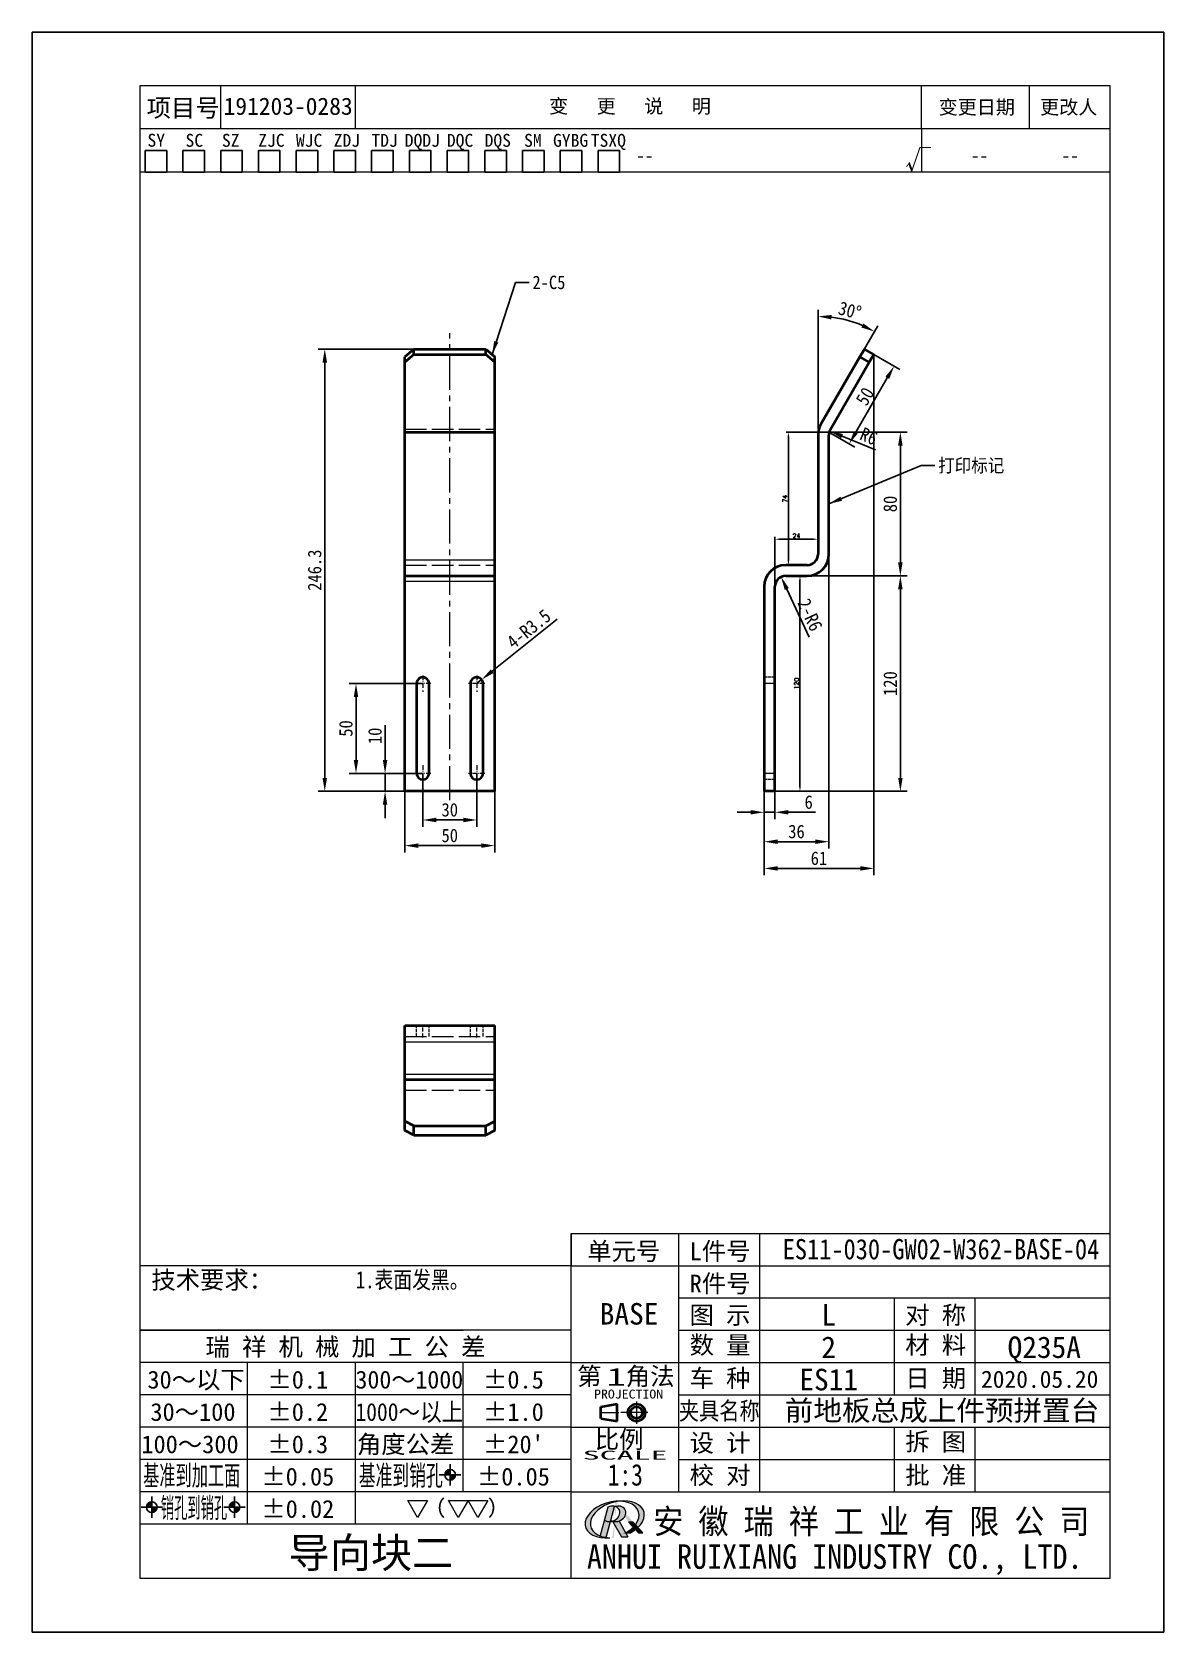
# Model space of a CAD drawing. Header units: millimetres. Extents: x -13336 to 61423, y -27528 to -3175.
# Drawn here: x -11744 to -11114, y -4820 to -3929 of the extents above; entities that cross this region are included whole.
import ezdxf
from ezdxf.enums import TextEntityAlignment as Align

# ---------------------------------------------------------------- set-up
doc = ezdxf.new("R2010")
doc.units = ezdxf.units.MM
for name, pattern in [('AM_ISO08W050x2', [9, 6, -0.75, 1.5, -0.75]), ('CENTER2', [28.575, 19.05, -3.175, 3.175, -3.175]), ('DASHDOT', [18.5, 12, -3, 0.5, -3]), ('DASHED', [15, 12, -3]), ('SLD-实线', [0])]:
    doc.linetypes.add(name, pattern=pattern)
doc.layers.add('DIM', color=2, linetype='Continuous')
doc.layers.add('剖面线层', color=5, linetype='SLD-实线')
for name, color, linetype, lineweight in [('UCS', 4, 'Continuous', 13), ('中心线', 1, 'CENTER2', 15), ('图框', 4, 'Continuous', 15), ('文字', 3, 'Continuous', 15), ('零件图A4打印', 252, 'Continuous', 15)]:
    doc.layers.add(name, color=color, linetype=linetype, lineweight=lineweight)
doc.styles.add('CHINA', font='', dxfattribs={"width": 0.9})
doc.styles.get("Standard").update_dxf_attribs({"font": 'txt', "bigfont": 'gbcbig.shx'})
doc.styles.get('CHINA').set_extended_font_data('SimSun')
doc.dimstyles.new('ISO-25', dxfattribs={"dimtxt": 2.5, "dimasz": 2.5, "dimexe": 1.25, "dimexo": 0.625, "dimtad": 1, "dimtxsty": 'Standard', "dimcen": 2.5, "dimadec": 0, "dimazin": 0, "dimtfac": 1, "dimtmove": 0, "dimatfit": 3, "dimfxl": 0, "dimarcsym": 0})
doc.dimstyles.new('ISO-25-3', dxfattribs={"dimscale": 3, "dimtxt": 2.5, "dimasz": 2.5, "dimexe": 1.25, "dimexo": 0, "dimtad": 1, "dimdsep": 46, "dimtxsty": 'CHINA', "dimcen": 2.5, "dimadec": 0, "dimazin": 0, "dimtfac": 1, "dimtmove": 0, "dimatfit": 3, "dimfxl": 0, "dimarcsym": 0})

# ---------------------------------------------------------------- blocks, each defined once
blk = doc.blocks.new('PIN_1')
h = blk.add_hatch(color=256)
h.paths.add_polyline_path([(0, 0.5, 0.414214), (-0.5, 0), (0, 0)])
h.paths.add_polyline_path([(0.5, 0), (0, 0), (0, -0.5, 0.414214)])
at = {"color": 1, "linetype": 'AM_ISO08W050x2'}
for p, q in [((0, 1), (0, -1)), ((-1, 0), (1, 0))]:
    blk.add_line(p, q, dxfattribs=at)
blk.add_circle((0, 0), 0.5)
blk = doc.blocks.new('Z$W@#30942B8A')
at = {"layer": '图框', "color": 4, "linetype": 'Continuous'}
for p, q in [((4.55, 0.11), (0, 7.99)), ((0, 7.99), (9.09, 7.99)), ((9.09, 7.99), (4.55, 0.11)), ((23.41, 0.11), (18.87, 7.99)), ((18.87, 7.99), (27.96, 7.99)), ((27.96, 7.99), (23.41, 0.11)), ((27.96, 7.99), (37.05, 7.99)), ((32.51, 0.11), (27.96, 7.99)), ((37.05, 7.99), (32.51, 0.11))]:
    blk.add_line(p, q, dxfattribs=at)
at = {"layer": '图框', "style": 'CHINA'}
blk.add_text('(    )', height=6.961, dxfattribs=at).set_placement((13.02, 1.68))
blk = doc.blocks.new('YU')
at = {"color": 2, "lineweight": 35, "ltscale": 0.304827}
for p, q in [((-6.6, 1.09), (-3.6, 1.6)), ((-6.6, -1.09), (-3.6, -1.6))]:
    blk.add_line(p, q, dxfattribs=at)
at = {"color": 7, "lineweight": 35, "ltscale": 0.013361}
blk.add_line((-6.6, 0.96), (-6.6, 1.09), dxfattribs=at)
at = {"color": 2, "lineweight": 35, "ltscale": 0.204928}
blk.add_line((-6.6, -1.09), (-6.6, 0.96), dxfattribs=at)
at = {"color": 7, "lineweight": 35, "ltscale": 0.019608}
blk.add_line((-3.6, 1.41), (-3.6, 1.6), dxfattribs=at)
at = {"color": 2, "lineweight": 35, "ltscale": 0.300725}
blk.add_line((-3.6, -1.6), (-3.6, 1.41), dxfattribs=at)
at = {"color": 1, "linetype": 'DASHDOT', "lineweight": 13, "ltscale": 0.416431}
blk.add_line((2.08, 0), (-3.4, 0), dxfattribs=at)
at = {"color": 1, "linetype": 'DASHDOT', "lineweight": 13, "ltscale": 0.416432}
blk.add_line((0, 2.08), (0, -2.08), dxfattribs=at)
at = {"color": 1, "linetype": 'DASHDOT', "lineweight": 13, "ltscale": 0.360631}
blk.add_line((-6.9, 0), (-3.3, 0), dxfattribs=at)
at = {"color": 2, "lineweight": 35}
for radius in [1.6, 1.09]:
    blk.add_circle((0, 0), radius, dxfattribs=at)
blk = doc.blocks.new('A4tukz')
at = {"layer": 'DIM', "color": 0}
blk.add_line((-100, 64), (-100, 58), dxfattribs=at)
at = {"layer": '图框', "color": 4}
for p, q in [((-165, 269), (-165, 277)), ((-140, 269), (-140, 277)), ((-140, 273), (-140, 277)), ((-35, 269), (-35, 277)), ((-15, 277), (-15, 269)), ((-135, 269), (-180, 269)), ((0, 269), (-135, 269)), ((-35, 269), (-35, 261)), ((0, 261), (-180, 261)), ((-80, 16), (-80, 64)), ((-65, 30), (-65, 64)), ((-180, 58), (-180, 0)), ((-100, 40), (-100, 58)), ((-100, 58), (-80, 58)), ((-80, 58), (0, 58)), ((-80, 52), (0, 52)), ((-25, 46), (-25, 52)), ((-100, 46), (-180, 46)), ((-180, 46), (-120, 46)), ((-80, 46), (0, 46)), ((-40, 38), (-40, 46)), ((-25, 38), (-25, 46)), ((-120, 40), (-180, 40)), ((-160, 10), (-160, 40)), ((-140, 10), (-140, 40)), ((-100, 40), (-120, 40)), ((-120, 16), (-120, 40)), ((-100, 34), (-100, 40)), ((-100, 40), (-80, 40)), ((-80, 40), (0, 40)), ((-40, 34), (-40, 38)), ((-25, 34), (-25, 38)), ((-120, 34), (-180, 34)), ((-100, 34), (-120, 34)), ((-100, 0), (-100, 34)), ((-80, 34), (0, 34)), ((-65, 16), (-65, 30)), ((-120, 28), (-180, 28)), ((-100, 28), (-80, 28)), ((-80, 28), (0, 28)), ((-40, 22), (-40, 28)), ((-25, 22), (-25, 28)), ((-120, 22), (-180, 22)), ((-100, 22), (-120, 22)), ((-80, 22), (0, 22)), ((-40, 16), (-40, 22)), ((-25, 16), (-25, 22)), ((-120, 16), (-180, 16)), ((-100, 16), (-120, 16)), ((-100, 16), (0, 16)), ((-120, 10), (-180, 10)), ((-100, 10), (-120, 10))]:
    blk.add_line(p, q, dxfattribs=at)
at = {"layer": '图框', "color": 0}
for p, q in [((-100, 64), (-80, 64)), ((-80, 64), (0, 64)), ((-100, 58), (-180, 58))]:
    blk.add_line(p, q, dxfattribs=at)
at = {"layer": '图框', "color": 4}
blk.add_lwpolyline([(0, 277), (-180, 277), (-180, 0), (0, 0)], close=True, dxfattribs=at)
at = {"layer": '文字', "color": 4}
blk.add_line((-40, 46), (-40, 52), dxfattribs=at)
at = {"layer": 'DIM', "color": 0}
blk.add_blockref('YU', (-87.85, 30.73), dxfattribs=at)
at = {"layer": 'DIM', "xscale": 2, "yscale": 2, "zscale": 2}
for p in [(-122.44, 19.17), (-177.78, 13.17), (-162.44, 13.17)]:
    blk.add_blockref('PIN_1', p, dxfattribs=at)
at = {"layer": '图框', "xscale": 0.4, "yscale": 0.4, "zscale": 0.4}
blk.add_blockref('Z$W@#30942B8A', (-130.28, 11.23), dxfattribs=at)
at = {"color": 4, "linetype": 'Continuous', "style": 'CHINA'}
for s, width, p, p2 in [('基准到加工面', 0.562035, (-179.38, 17.18), (-161.35, 17.18)), ('基准到销孔', 0.583055, (-139.38, 17.18), (-123.8, 17.18)), ('销孔到销孔', 0.460114, (-176.1, 11.18), (-163.8, 11.18))]:
    blk.add_text(s, height=3.759, dxfattribs=dict(at, width=width)).set_placement(p, p2, align=Align.FIT)
at = {"layer": 'UCS', "color": 4, "linetype": 'Continuous', "style": 'CHINA'}
for s, height, p in [('变   更   说   明', 2.5919, (-89.06, 271.93)), ('变更日期', 2.592, (-24.73, 271.75)), ('更改人', 2.592, (-7.67, 271.75))]:
    blk.add_text(s, height=height, dxfattribs=at).set_placement(p, align=Align.CENTER)
at = {"layer": '图框', "color": 4, "style": 'CHINA'}
for s, height, p in [('项目号', 3.314, (-171.96, 271.25)), ('单元号', 3.314, (-90.22, 59.02)), ('L件号', 3.314, (-72.35, 59.02)), ('技术要求：', 3.314, (-166.56, 53.71)), ('R件号', 3.314, (-72.35, 53.02)), ('图 示', 3.314, (-72.35, 47.18)), ('  瑞 祥 机 械 加 工 公 差', 3.3144, (-144.11, 41.28)), ('数 量', 3.314, (-72.35, 41.62)), (' 30～以下', 3.314, (-170.69, 35.19)), ('%%P0.1', 3.314, (-150.69, 35.19)), ('%%P0.5', 3.314, (-110.69, 35.19)), ('车 种', 3.314, (-72.35, 35.45)), ('%%P0.2', 3.314, (-150.69, 29.19)), ('%%P1.0', 3.314, (-110.69, 29.19)), (' 30～100', 3.314, (-171.27, 29.19)), ('%%P0.3', 3.314, (-150.69, 23.19)), ('角度公差', 3.314, (-130.69, 23.19)), ("%%P20'", 3.314, (-110.69, 23.19)), ('拆 图', 3.314, (-32.35, 23.68)), ('100～300', 3.314, (-170.69, 23.19)), ('%%P0.05', 3.314, (-150.69, 17.19)), ('%%P0.05', 3.314, (-110.69, 17.19)), ('批 准', 3.314, (-32.35, 17.45)), ('%%P0.02', 3.314, (-150.69, 11.19))]:
    blk.add_text(s, height=height, dxfattribs=at).set_placement(p, align=Align.CENTER)
for s, p in [('第  角法', (-98.87, 35.83)), ('比例', (-95.59, 24.09))]:
    blk.add_text(s, height=3.314, dxfattribs=at).set_placement(p)
at = {"layer": '图框', "color": 2, "style": 'CHINA', "width": 1.50449}
blk.add_text('1', height=3.31, dxfattribs=at).set_placement((-93.4, 35.71), (-89.86, 35.71), align=Align.FIT)
at = {"layer": '图框', "color": 4, "style": 'CHINA'}
for s, height, width, p, p2 in [('300～1000', 3.314, 0.942845, (-140, 35.19), (-120, 35.19)), ('1000～以上', 3.314, 0.84856, (-140, 29.19), (-120, 29.19)), ('PROJECTION', 1.657, 1.087064, (-95.73, 33.34), (-82.92, 33.34)), ('SCALE', 1.657, 2.678056, (-97.86, 22), (-82.08, 22))]:
    blk.add_text(s, height=height, dxfattribs=dict(at, width=width)).set_placement(p, p2, align=Align.FIT)
at = {"layer": '图框', "color": 1, "style": 'CHINA', "width": 0.9}
blk.add_text('安 徽 瑞 祥 工 业 有 限 公 司', height=4.5502, dxfattribs=at).set_placement((-84.75, 8.27))
at = {"layer": '图框', "color": 3, "style": 'CHINA', "width": 0.9}
blk.add_text('ANHUI RUIXIANG INDUSTRY CO., LTD.', height=4.5502, dxfattribs=at).set_placement((-97.05, 1.73))
blk = doc.blocks.new('徽标')
at = {"layer": '图框'}
h = blk.add_hatch(color=1, dxfattribs=at)
edge = h.paths.add_edge_path()
edge.add_ellipse((1.2, 9.46), major_axis=(11.5, 3.22), ratio=0.632757, start_angle=75.02328, end_angle=243.80597, ccw=False)
edge.add_ellipse((-1.05, 9.37), major_axis=(11.5, 3.22), ratio=0.632757, start_angle=63.80597, end_angle=246.05896)
edge.add_line((-3.85, 1.41), (-3.83, 1.41))
edge.add_ellipse((-1.05, 9.37), major_axis=(11.5, 3.22), ratio=0.632757, start_angle=246.12301, end_angle=255.02328)
edge = h.paths.add_edge_path()
edge.add_ellipse((1.2, 9.46), major_axis=(11.5, 3.22), ratio=0.632757, start_angle=-50.27955, end_angle=64.13426)
edge.add_line((4.38, 17.41), (3.6, 17.41))
edge.add_ellipse((1.2, 9.46), major_axis=(11.5, 3.22), ratio=0.632757, start_angle=68.04771, end_angle=75.02328)
edge.add_ellipse((-1.05, 9.37), major_axis=(11.5, 3.22), ratio=0.632757, start_angle=-40.39597, end_angle=63.80597, ccw=False)
edge.add_line((9.03, 7.11), (10.11, 5.93))
h = blk.add_hatch(color=1, dxfattribs=at)
edge = h.paths.add_edge_path()
edge.add_ellipse((1.06, 11.83), major_axis=(3.6, 1.69), ratio=0.808996, start_angle=440.15363, end_angle=446.82189, ccw=False)
edge.add_ellipse((-1.56, 11.83), major_axis=(3.6, 1.69), ratio=0.808996, start_angle=399.75547, end_angle=450)
edge.add_line((-2.92, 14.75), (-6.25, 2.29))
edge.add_ellipse((1.2, 9.46), major_axis=(11.5, 3.22), ratio=0.632757, start_angle=220.3275, end_angle=235.24457)
edge.add_line((-3.68, 1.64), (-0.1, 14.84))
edge = h.paths.add_edge_path()
edge.add_ellipse((1.06, 11.83), major_axis=(3.6, 1.69), ratio=0.808996, start_angle=219.82174, end_angle=262.64955, ccw=False)
edge.add_line((-0.83, 8.67), (2.97, 1.85))
edge.add_line((2.97, 1.85), (5.79, 1.85))
edge.add_line((5.79, 1.85), (1.96, 8.73))
edge = h.paths.add_edge_path()
edge.add_ellipse((1.06, 11.83), major_axis=(3.6, 1.69), ratio=0.808996, start_angle=262.64955, end_angle=440.15363)
edge.add_ellipse((-1.56, 11.83), major_axis=(3.6, 1.69), ratio=0.808996, start_angle=260.19411, end_angle=399.75547, ccw=False)
edge.add_line((-0.83, 8.68), (-0.83, 8.67))
edge.add_ellipse((1.06, 11.83), major_axis=(3.6, 1.69), ratio=0.808996, start_angle=219.82174, end_angle=262.64955)
h = blk.add_hatch(color=1, dxfattribs=at)
edge = h.paths.add_edge_path()
edge.add_ellipse((-1.56, 11.83), major_axis=(3.6, 1.69), ratio=0.808996, start_angle=245.34359, end_angle=260.15363)
edge.add_ellipse((1.06, 11.83), major_axis=(3.6, 1.69), ratio=0.808996, start_angle=204.31881, end_angle=219.75547, ccw=False)
edge.add_line((-1.66, 9.1), (-1.82, 8.48))
h = blk.add_hatch(color=1, dxfattribs=at)
edge = h.paths.add_edge_path()
edge.add_line((7.91, 8.34), (6.1, 8.34))
edge.add_line((6.1, 8.34), (8.14, 6.1))
edge.add_ellipse((-1.05, 9.37), major_axis=(11.5, 3.22), ratio=0.632757, start_angle=-48.16456, end_angle=-40.39597)
edge.add_line((9.03, 7.11), (7.91, 8.34))
edge = h.paths.add_edge_path()
edge.add_ellipse((1.2, 9.46), major_axis=(11.5, 3.22), ratio=0.632757, start_angle=-57.50566, end_angle=-50.27955)
edge.add_line((10.11, 5.93), (9.03, 7.11))
edge.add_ellipse((-1.05, 9.37), major_axis=(11.5, 3.22), ratio=0.632757, start_angle=-48.16456, end_angle=-40.39597, ccw=False)
edge.add_line((8.14, 6.1), (9.09, 5.06))
edge = h.paths.add_edge_path()
edge.add_ellipse((1.2, 9.46), major_axis=(11.5, 3.22), ratio=0.632757, start_angle=-57.50566, end_angle=-50.27955, ccw=False)
edge.add_line((9.09, 5.06), (10.36, 3.67))
edge.add_line((10.36, 3.67), (12.17, 3.67))
edge.add_line((12.17, 3.67), (10.11, 5.93))
edge = h.paths.add_edge_path()
edge.add_ellipse((-1.05, 9.37), major_axis=(11.5, 3.22), ratio=0.632757, start_angle=-69.65146, end_angle=-48.16456, ccw=False)
edge.add_line((4.86, 3.67), (6.94, 3.67))
edge.add_ellipse((1.2, 9.46), major_axis=(11.5, 3.22), ratio=0.632757, start_angle=-70.58976, end_angle=-57.50566)
edge.add_line((9.09, 5.06), (8.14, 6.1))
at = {"layer": '图框', "color": 1}
for p, q in [((-2.92, 14.75), (-6.36, 1.85)), ((-0.1, 14.84), (-3.74, 1.41)), ((-0.83, 8.68), (2.97, 1.85)), ((1.96, 8.73), (5.79, 1.85)), ((6.1, 8.34), (10.36, 3.67)), ((6.1, 8.34), (7.91, 8.34)), ((7.91, 8.34), (12.17, 3.67)), ((2.97, 1.85), (5.79, 1.85)), ((4.86, 3.67), (6.94, 3.67)), ((10.36, 3.67), (12.17, 3.67))]:
    blk.add_line(p, q, dxfattribs=at)
for centre, major_axis, ratio, start_param, end_param in [((-1.05, 9.37), (11.5, 3.22), 0.632757, -1.215647, 4.450996), ((1.2, 9.46), (11.5, 3.22), 0.632757, -1.232024, 4.255217), ((-1.56, 11.83), (3.6, 1.69), 0.808996, 3.550583, 7.853982), ((1.06, 11.83), (3.6, 1.69), 0.808996, 3.566036, 7.798513)]:
    blk.add_ellipse(centre, major_axis=major_axis, ratio=ratio, start_param=start_param, end_param=end_param, dxfattribs=at)
blk = doc.blocks.new('设变图纸变更2')
at = {"layer": 'DIM', "color": 6}
for points in [[(0, 4), (4, 4), (4, 0), (0, 0)], [(7, 4), (11, 4), (11, 0), (7, 0)], [(14, 4), (18, 4), (18, 0), (14, 0)], [(21, 4), (25, 4), (25, 0), (21, 0)], [(28, 4), (32, 4), (32, 0), (28, 0)], [(35, 4), (39, 4), (39, 0), (35, 0)], [(42, 4), (46, 4), (46, 0), (42, 0)], [(49, 4), (53, 4), (53, 0), (49, 0)], [(56, 4), (60, 4), (60, 0), (56, 0)], [(63, 4), (67, 4), (67, 0), (63, 0)], [(70, 4), (74, 4), (74, 0), (70, 0)], [(77, 4), (81, 4), (81, 0), (77, 0)], [(84, 4), (88, 4), (88, 0), (84, 0)]]:
    blk.add_lwpolyline(points, close=True, dxfattribs=at)
at = {"layer": '文字', "color": 6, "linetype": 'Continuous', "style": 'CHINA'}
for s, p in [('SY', (2.05, 4.71)), ('SC', (9.11, 4.69)), ('SZ', (15.86, 4.69)), ('ZJC', (23.41, 4.69)), ('WJC', (30.41, 4.69)), ('ZDJ', (37.41, 4.69)), ('TDJ', (44.41, 4.69)), ('DQDJ', (51.41, 4.69)), ('DQC', (58.41, 4.69)), ('DQS', (65.41, 4.69)), ('SM', (71.92, 4.69)), ('GYBG', (78.92, 4.69)), ('TSXQ', (85.92, 4.69))]:
    blk.add_text(s, height=2.4, dxfattribs=at).set_placement(p, align=Align.CENTER)
blk = doc.blocks.new('*D42')
at = {"layer": 'Defpoints', "color": 0, "transparency": 16777216}
for p in [(-11536.36, -4351.36), (-11486.36, -4351.36), (-11486.36, -4381.6)]:
    blk.add_point(p, dxfattribs=at)
at = {"layer": 'DIM', "color": 0, "lineweight": -2, "transparency": 16777216}
for p, q in [((-11536.36, -4351.36), (-11536.36, -4385.35)), ((-11486.36, -4351.36), (-11486.36, -4385.35)), ((-11528.86, -4381.6), (-11493.86, -4381.6))]:
    blk.add_line(p, q, dxfattribs=at)
at = {"layer": 'DIM', "color": 0, "transparency": 16777216}
for points in [[(-11528.86, -4380.35), (-11528.86, -4382.85), (-11536.36, -4381.6)], [(-11493.86, -4380.35), (-11493.86, -4382.85), (-11486.36, -4381.6)]]:
    blk.add_solid(points, dxfattribs=at)
at = {"layer": 'DIM', "color": 0, "transparency": 16777216, "insert": (-11511.36, -4375.97), "char_height": 7.5, "attachment_point": 5, "style": 'CHINA'}
blk.add_mtext('50', dxfattribs=at)
blk = doc.blocks.new('*D43')
at = {"layer": 'Defpoints', "color": 0, "transparency": 16777216}
for p in [(-11531.36, -4105.06), (-11580.91, -4351.36), (-11536.36, -4351.36)]:
    blk.add_point(p, dxfattribs=at)
at = {"layer": 'DIM', "color": 0, "lineweight": -2, "transparency": 16777216}
for p, q in [((-11531.36, -4105.06), (-11584.66, -4105.06)), ((-11580.91, -4112.56), (-11580.91, -4343.86)), ((-11536.36, -4351.36), (-11584.66, -4351.36))]:
    blk.add_line(p, q, dxfattribs=at)
at = {"layer": 'DIM', "color": 0, "transparency": 16777216}
for points in [[(-11582.16, -4112.56), (-11579.66, -4112.56), (-11580.91, -4105.06)], [(-11582.16, -4343.86), (-11579.66, -4343.86), (-11580.91, -4351.36)]]:
    blk.add_solid(points, dxfattribs=at)
at = {"layer": 'DIM', "color": 0, "transparency": 16777216, "insert": (-11586.54, -4228.21), "char_height": 7.5, "attachment_point": 5, "rotation": 90, "style": 'CHINA'}
blk.add_mtext('246.3', dxfattribs=at)
blk = doc.blocks.new('*D44')
at = {"layer": 'Defpoints', "color": 0, "transparency": 16777216}
for p in [(-11526.36, -4341.36), (-11496.36, -4341.36), (-11496.36, -4367.31)]:
    blk.add_point(p, dxfattribs=at)
at = {"layer": 'DIM', "color": 0, "lineweight": -2, "transparency": 16777216}
for p, q in [((-11526.36, -4341.36), (-11526.36, -4371.06)), ((-11496.36, -4341.36), (-11496.36, -4371.06)), ((-11518.86, -4367.31), (-11503.86, -4367.31))]:
    blk.add_line(p, q, dxfattribs=at)
at = {"layer": 'DIM', "color": 0, "transparency": 16777216}
for points in [[(-11518.86, -4366.06), (-11518.86, -4368.56), (-11526.36, -4367.31)], [(-11503.86, -4366.06), (-11503.86, -4368.56), (-11496.36, -4367.31)]]:
    blk.add_solid(points, dxfattribs=at)
at = {"layer": 'DIM', "color": 0, "transparency": 16777216, "insert": (-11511.36, -4361.68), "char_height": 7.5, "attachment_point": 5, "style": 'CHINA'}
blk.add_mtext('30', dxfattribs=at)
blk = doc.blocks.new('*D45')
at = {"layer": 'Defpoints', "color": 0, "transparency": 16777216}
for p in [(-11547.36, -4341.36), (-11526.36, -4341.36), (-11536.36, -4351.36)]:
    blk.add_point(p, dxfattribs=at)
at = {"layer": 'DIM', "color": 0, "lineweight": -2, "transparency": 16777216}
for p, q in [((-11547.36, -4333.86), (-11547.36, -4314.59)), ((-11526.36, -4341.36), (-11551.11, -4341.36)), ((-11547.36, -4351.36), (-11547.36, -4341.36)), ((-11536.36, -4351.36), (-11551.11, -4351.36)), ((-11547.36, -4358.86), (-11547.36, -4366.36))]:
    blk.add_line(p, q, dxfattribs=at)
at = {"layer": 'DIM', "color": 0, "transparency": 16777216}
for points in [[(-11548.61, -4333.86), (-11546.11, -4333.86), (-11547.36, -4341.36)], [(-11548.61, -4358.86), (-11546.11, -4358.86), (-11547.36, -4351.36)]]:
    blk.add_solid(points, dxfattribs=at)
at = {"layer": 'DIM', "color": 0, "transparency": 16777216, "insert": (-11552.98, -4320.47), "char_height": 7.5, "attachment_point": 5, "rotation": 90, "style": 'CHINA'}
blk.add_mtext('10', dxfattribs=at)
blk = doc.blocks.new('*D46')
at = {"layer": 'Defpoints', "color": 0, "transparency": 16777216}
for p in [(-11563.54, -4291.36), (-11526.36, -4291.36), (-11526.36, -4341.36)]:
    blk.add_point(p, dxfattribs=at)
at = {"layer": 'DIM', "color": 0, "lineweight": -2, "transparency": 16777216}
for p, q in [((-11526.36, -4291.36), (-11567.29, -4291.36)), ((-11563.54, -4333.86), (-11563.54, -4298.86)), ((-11526.36, -4341.36), (-11567.29, -4341.36))]:
    blk.add_line(p, q, dxfattribs=at)
at = {"layer": 'DIM', "color": 0, "transparency": 16777216}
for points in [[(-11564.79, -4298.86), (-11562.29, -4298.86), (-11563.54, -4291.36)], [(-11564.79, -4333.86), (-11562.29, -4333.86), (-11563.54, -4341.36)]]:
    blk.add_solid(points, dxfattribs=at)
at = {"layer": 'DIM', "color": 0, "transparency": 16777216, "insert": (-11569.17, -4316.36), "char_height": 7.5, "attachment_point": 5, "rotation": 90, "style": 'CHINA'}
blk.add_mtext('50', dxfattribs=at)
blk = doc.blocks.new('*D47')
at = {"layer": 'Defpoints', "color": 0, "transparency": 16777216}
for p in [(-11496.36, -4291.36), (-11493.63, -4289.17)]:
    blk.add_point(p, dxfattribs=at)
at = {"layer": 'DIM', "color": 0, "lineweight": -2, "transparency": 16777216}
for p, q in [((-11451.54, -4255.45), (-11487.77, -4284.48)), ((-11496.36, -4291.36), (-11493.63, -4289.17))]:
    blk.add_line(p, q, dxfattribs=at)
at = {"layer": 'DIM', "color": 0, "transparency": 16777216}
blk.add_solid([(-11488.56, -4283.51), (-11486.99, -4285.46), (-11493.63, -4289.17)], dxfattribs=at)
at = {"layer": 'DIM', "color": 0, "transparency": 16777216, "insert": (-11467.39, -4260.94), "char_height": 7.5, "attachment_point": 5, "rotation": 38.7012, "style": 'CHINA'}
blk.add_mtext('4-R3.5', dxfattribs=at)
blk = doc.blocks.new('*D48')
at = {"layer": 'Defpoints', "color": 0, "transparency": 16777216}
for p in [(-11336.4, -4351.36), (-11330.4, -4351.36), (-11330.4, -4363.03)]:
    blk.add_point(p, dxfattribs=at)
at = {"layer": 'DIM', "color": 0, "lineweight": -2, "transparency": 16777216}
for p, q in [((-11336.4, -4351.36), (-11336.4, -4366.78)), ((-11330.4, -4351.36), (-11330.4, -4366.78)), ((-11343.9, -4363.03), (-11351.4, -4363.03)), ((-11336.4, -4363.03), (-11330.4, -4363.03)), ((-11322.9, -4363.03), (-11307.79, -4363.03))]:
    blk.add_line(p, q, dxfattribs=at)
at = {"layer": 'DIM', "color": 0, "transparency": 16777216}
for points in [[(-11343.9, -4361.78), (-11343.9, -4364.28), (-11336.4, -4363.03)], [(-11322.9, -4361.78), (-11322.9, -4364.28), (-11330.4, -4363.03)]]:
    blk.add_solid(points, dxfattribs=at)
at = {"layer": 'DIM', "color": 0, "transparency": 16777216, "insert": (-11311.6, -4357.4), "char_height": 7.5, "attachment_point": 5, "style": 'CHINA'}
blk.add_mtext('6', dxfattribs=at)
blk = doc.blocks.new('*D49')
at = {"layer": 'Defpoints', "color": 0, "transparency": 16777216}
for p in [(-11275.4, -4108.06), (-11336.4, -4351.36), (-11275.4, -4394.29)]:
    blk.add_point(p, dxfattribs=at)
at = {"layer": 'DIM', "color": 0, "lineweight": -2, "transparency": 16777216}
for p, q in [((-11275.4, -4108.06), (-11275.4, -4398.04)), ((-11336.4, -4351.36), (-11336.4, -4398.04)), ((-11328.9, -4394.29), (-11282.9, -4394.29))]:
    blk.add_line(p, q, dxfattribs=at)
at = {"layer": 'DIM', "color": 0, "transparency": 16777216}
for points in [[(-11328.9, -4393.04), (-11328.9, -4395.54), (-11336.4, -4394.29)], [(-11282.9, -4393.04), (-11282.9, -4395.54), (-11275.4, -4394.29)]]:
    blk.add_solid(points, dxfattribs=at)
at = {"layer": 'DIM', "color": 0, "transparency": 16777216, "insert": (-11305.9, -4388.67), "char_height": 7.5, "attachment_point": 5, "style": 'CHINA'}
blk.add_mtext('61', dxfattribs=at)
blk = doc.blocks.new('*D50')
at = {"layer": 'Defpoints', "color": 0, "transparency": 16777216}
for p in [(-11312.4, -4231.36), (-11260.57, -4231.36), (-11330.4, -4351.36)]:
    blk.add_point(p, dxfattribs=at)
at = {"layer": 'DIM', "color": 0, "lineweight": -2, "transparency": 16777216}
for p, q in [((-11312.4, -4231.36), (-11256.82, -4231.36)), ((-11260.57, -4343.86), (-11260.57, -4238.86)), ((-11330.4, -4351.36), (-11256.82, -4351.36))]:
    blk.add_line(p, q, dxfattribs=at)
at = {"layer": 'DIM', "color": 0, "transparency": 16777216}
for points in [[(-11261.82, -4238.86), (-11259.32, -4238.86), (-11260.57, -4231.36)], [(-11261.82, -4343.86), (-11259.32, -4343.86), (-11260.57, -4351.36)]]:
    blk.add_solid(points, dxfattribs=at)
at = {"layer": 'DIM', "color": 0, "transparency": 16777216, "insert": (-11266.19, -4291.36), "char_height": 7.5, "attachment_point": 5, "rotation": 90, "style": 'CHINA'}
blk.add_mtext('120', dxfattribs=at)
blk = doc.blocks.new('*D51')
at = {"layer": 'Defpoints', "color": 0, "transparency": 16777216}
for p in [(-11300.4, -4151.36), (-11260.58, -4151.36), (-11312.4, -4231.36)]:
    blk.add_point(p, dxfattribs=at)
at = {"layer": 'DIM', "color": 0, "lineweight": -2, "transparency": 16777216}
for p, q in [((-11300.4, -4151.36), (-11256.83, -4151.36)), ((-11260.58, -4223.86), (-11260.58, -4158.86)), ((-11312.4, -4231.36), (-11256.83, -4231.36))]:
    blk.add_line(p, q, dxfattribs=at)
at = {"layer": 'DIM', "color": 0, "transparency": 16777216}
for points in [[(-11261.83, -4158.86), (-11259.33, -4158.86), (-11260.58, -4151.36)], [(-11261.83, -4223.86), (-11259.33, -4223.86), (-11260.58, -4231.36)]]:
    blk.add_solid(points, dxfattribs=at)
at = {"layer": 'DIM', "color": 0, "transparency": 16777216, "insert": (-11266.2, -4191.36), "char_height": 7.5, "attachment_point": 5, "rotation": 90, "style": 'CHINA'}
blk.add_mtext('80', dxfattribs=at)
blk = doc.blocks.new('*D52')
at = {"layer": 'Defpoints', "color": 0, "transparency": 16777216}
for p in [(-11275.4, -4108.06), (-11264.08, -4114.6), (-11300.4, -4151.36)]:
    blk.add_point(p, dxfattribs=at)
at = {"layer": 'DIM', "color": 0, "lineweight": -2, "transparency": 16777216}
for p, q in [((-11275.4, -4108.06), (-11260.83, -4116.47)), ((-11285.33, -4151.41), (-11267.83, -4121.09)), ((-11300.4, -4151.36), (-11285.83, -4159.78))]:
    blk.add_line(p, q, dxfattribs=at)
at = {"layer": 'DIM', "color": 0, "transparency": 16777216}
for points in [[(-11268.91, -4120.47), (-11266.75, -4121.72), (-11264.08, -4114.6)], [(-11286.41, -4150.78), (-11284.25, -4152.03), (-11289.08, -4157.9)]]:
    blk.add_solid(points, dxfattribs=at)
at = {"layer": 'DIM', "color": 0, "transparency": 16777216, "insert": (-11280.28, -4131.4), "char_height": 7.5, "attachment_point": 5, "rotation": 60, "style": 'CHINA'}
blk.add_mtext('50', dxfattribs=at)
blk = doc.blocks.new('*D53')
at = {"layer": 'Defpoints', "color": 0, "transparency": 16777216}
for p in [(-11300.4, -4219.36), (-11336.4, -4351.36), (-11300.4, -4379.4)]:
    blk.add_point(p, dxfattribs=at)
at = {"layer": 'DIM', "color": 0, "lineweight": -2, "transparency": 16777216}
for p, q in [((-11300.4, -4219.36), (-11300.4, -4383.15)), ((-11336.4, -4351.36), (-11336.4, -4383.15)), ((-11328.9, -4379.4), (-11307.9, -4379.4))]:
    blk.add_line(p, q, dxfattribs=at)
at = {"layer": 'DIM', "color": 0, "transparency": 16777216}
for points in [[(-11328.9, -4378.15), (-11328.9, -4380.65), (-11336.4, -4379.4)], [(-11307.9, -4378.15), (-11307.9, -4380.65), (-11300.4, -4379.4)]]:
    blk.add_solid(points, dxfattribs=at)
at = {"layer": 'DIM', "color": 0, "transparency": 16777216, "insert": (-11318.4, -4373.78), "char_height": 7.5, "attachment_point": 5, "style": 'CHINA'}
blk.add_mtext('36', dxfattribs=at)
blk = doc.blocks.new('*D54')
at = {"layer": 'Defpoints', "color": 0, "transparency": 16777216}
for p in [(-11284.9, -4090.68), (-11283.1, -4109.39), (-11306.4, -4149.75), (-11306.4, -4149.75), (-11306.4, -4222.36)]:
    blk.add_point(p, dxfattribs=at)
at = {"layer": 'DIM', "color": 0, "lineweight": -2, "transparency": 16777216}
for p, q in [((-11306.4, -4149.75), (-11306.4, -4083.14)), ((-11283.1, -4109.39), (-11273.1, -4092.06))]:
    blk.add_line(p, q, dxfattribs=at)
blk.add_arc((-11306.4, -4149.75), 62.87, 66.83954, 83.16049, dxfattribs=at)
at = {"layer": 'DIM', "color": 0, "transparency": 16777216}
for points in [[(-11298.99, -4088.58), (-11298.84, -4086.09), (-11306.4, -4086.89)], [(-11281.12, -4090.84), (-11282.24, -4093.07), (-11274.97, -4095.31)]]:
    blk.add_solid(points, dxfattribs=at)
at = {"layer": 'DIM', "color": 0, "transparency": 16777216, "insert": (-11288.68, -4083.6), "char_height": 7.5, "attachment_point": 5, "rotation": 345.00001, "style": 'CHINA'}
blk.add_mtext('30°', dxfattribs=at)
blk = doc.blocks.new('*D78')
at = {"layer": 'Defpoints', "color": 0, "transparency": 16777216}
for p in [(-11299.95, -4150.67), (-11294.4, -4152.97)]:
    blk.add_point(p, dxfattribs=at)
at = {"layer": 'DIM', "color": 0, "lineweight": -2, "transparency": 16777216}
blk.add_line((-11274.48, -4161.22), (-11293.02, -4153.54), dxfattribs=at)
at = {"layer": 'DIM', "color": 0, "transparency": 16777216}
blk.add_solid([(-11292.54, -4152.39), (-11293.5, -4154.7), (-11299.95, -4150.67)], dxfattribs=at)
at = {"layer": 'DIM', "color": 0, "transparency": 16777216, "insert": (-11278.13, -4153.62), "char_height": 7.5, "attachment_point": 5, "rotation": 337.49999, "style": 'CHINA'}
blk.add_mtext('R6', dxfattribs=at)
blk = doc.blocks.new('*D57')
at = {"layer": 'Defpoints', "color": 0, "transparency": 16777216}
for p in [(-11326.95, -4231.93), (-11324.4, -4237.36)]:
    blk.add_point(p, dxfattribs=at)
at = {"layer": 'DIM', "color": 0, "lineweight": -2, "transparency": 16777216}
blk.add_line((-11311.28, -4265.42), (-11323.77, -4238.72), dxfattribs=at)
at = {"layer": 'DIM', "color": 0, "transparency": 16777216}
blk.add_solid([(-11322.64, -4238.19), (-11324.9, -4239.25), (-11326.95, -4231.93)], dxfattribs=at)
at = {"layer": 'DIM', "color": 0, "transparency": 16777216, "insert": (-11310.84, -4253.08), "char_height": 7.5, "attachment_point": 5, "rotation": 295.0665, "style": 'CHINA'}
blk.add_mtext('2-R6', dxfattribs=at)
blk = doc.blocks.new('*D271')
at = {"color": 0, "lineweight": -2, "transparency": 16777216}
for p, q in [((-11301.03, -4151.36), (-11324.13, -4151.36)), ((-11322.88, -4222.86), (-11322.88, -4153.86)), ((-11313.03, -4225.36), (-11324.13, -4225.36))]:
    blk.add_line(p, q, dxfattribs=at)
at = {"color": 0, "transparency": 16777216}
for points in [[(-11323.3, -4153.86), (-11322.46, -4153.86), (-11322.88, -4151.36)], [(-11323.3, -4222.86), (-11322.46, -4222.86), (-11322.88, -4225.36)]]:
    blk.add_solid(points, dxfattribs=at)
at = {"layer": 'Defpoints', "color": 0, "transparency": 16777216}
for p in [(-11322.88, -4151.36), (-11300.4, -4151.36), (-11312.4, -4225.36)]:
    blk.add_point(p, dxfattribs=at)
at = {"color": 0, "transparency": 16777216, "insert": (-11324.76, -4188.36), "char_height": 2.5, "attachment_point": 5, "rotation": 90}
blk.add_mtext('74', dxfattribs=at)
blk = doc.blocks.new('*D272')
at = {"color": 0, "lineweight": -2, "transparency": 16777216}
for p, q in [((-11330.4, -4236.74), (-11330.4, -4209.72)), ((-11308.9, -4210.97), (-11327.9, -4210.97)), ((-11306.4, -4218.74), (-11306.4, -4209.72))]:
    blk.add_line(p, q, dxfattribs=at)
at = {"color": 0, "transparency": 16777216}
for points in [[(-11327.9, -4210.56), (-11327.9, -4211.39), (-11330.4, -4210.97)], [(-11308.9, -4210.56), (-11308.9, -4211.39), (-11306.4, -4210.97)]]:
    blk.add_solid(points, dxfattribs=at)
at = {"layer": 'Defpoints', "color": 0, "transparency": 16777216}
for p in [(-11330.4, -4210.97), (-11306.4, -4219.36), (-11330.4, -4237.36)]:
    blk.add_point(p, dxfattribs=at)
at = {"color": 0, "transparency": 16777216, "insert": (-11318.4, -4209.1), "char_height": 2.5, "attachment_point": 5}
blk.add_mtext('24', dxfattribs=at)
blk = doc.blocks.new('*D273')
at = {"color": 0, "lineweight": -2, "transparency": 16777216}
for p, q in [((-11323.78, -4231.36), (-11315.2, -4231.36)), ((-11316.45, -4233.86), (-11316.45, -4348.86)), ((-11323.78, -4351.36), (-11315.2, -4351.36))]:
    blk.add_line(p, q, dxfattribs=at)
at = {"color": 0, "transparency": 16777216}
for points in [[(-11316.87, -4233.86), (-11316.03, -4233.86), (-11316.45, -4231.36)], [(-11316.87, -4348.86), (-11316.03, -4348.86), (-11316.45, -4351.36)]]:
    blk.add_solid(points, dxfattribs=at)
at = {"layer": 'Defpoints', "color": 0, "transparency": 16777216}
for p in [(-11324.4, -4231.36), (-11324.4, -4351.36), (-11316.45, -4351.36)]:
    blk.add_point(p, dxfattribs=at)
at = {"color": 0, "transparency": 16777216, "insert": (-11318.33, -4291.36), "char_height": 2.5, "attachment_point": 5, "rotation": 90}
blk.add_mtext('120', dxfattribs=at)

msp = doc.modelspace()

# ---------------------------------------------------------------- linework, layer by layer
at = {"color": 7, "lineweight": 35}
for p, q in [((-11531.36, -4105.06), (-11536.36, -4109.39)), ((-11531.36, -4105.06), (-11491.36, -4105.06)), ((-11531.36, -4108.06), (-11531.36, -4105.06)), ((-11491.36, -4105.06), (-11486.36, -4109.39)), ((-11491.36, -4108.06), (-11491.36, -4105.06)), ((-11280.601, -4105.06), (-11283.101, -4109.39)), ((-11275.405, -4108.06), (-11280.601, -4105.06)), ((-11531.36, -4108.06), (-11536.36, -4112.39)), ((-11536.36, -4112.39), (-11536.36, -4109.39)), ((-11536.36, -4151.361), (-11536.36, -4112.39)), ((-11531.36, -4108.06), (-11491.36, -4108.06)), ((-11486.36, -4112.39), (-11491.36, -4108.06)), ((-11486.36, -4112.39), (-11486.36, -4109.39)), ((-11486.36, -4151.361), (-11486.36, -4112.39)), ((-11283.101, -4109.39), (-11304.797, -4146.969)), ((-11299.601, -4149.969), (-11277.905, -4112.39)), ((-11277.905, -4112.39), (-11283.101, -4109.39)), ((-11275.405, -4108.06), (-11277.905, -4112.39)), ((-11536.36, -4222.361), (-11536.36, -4151.361)), ((-11536.36, -4151.361), (-11486.36, -4151.361)), ((-11486.36, -4222.361), (-11486.36, -4151.361)), ((-11306.405, -4152.969), (-11306.405, -4219.361)), ((-11300.405, -4219.361), (-11300.405, -4152.969)), ((-11536.36, -4231.361), (-11536.36, -4222.361)), ((-11486.36, -4231.361), (-11486.36, -4222.361)), ((-11536.36, -4234.361), (-11536.36, -4231.361)), ((-11536.36, -4231.361), (-11486.36, -4231.361)), ((-11486.36, -4234.361), (-11486.36, -4231.361)), ((-11312.405, -4225.361), (-11324.405, -4225.361)), ((-11324.405, -4231.361), (-11312.405, -4231.361)), ((-11536.36, -4351.361), (-11536.36, -4234.361)), ((-11486.36, -4351.361), (-11486.36, -4234.361)), ((-11336.405, -4237.361), (-11336.405, -4351.361)), ((-11330.405, -4351.361), (-11330.405, -4237.361)), ((-11529.86, -4291.361), (-11529.86, -4341.361)), ((-11522.86, -4341.361), (-11522.86, -4291.361)), ((-11499.86, -4291.361), (-11499.86, -4341.361)), ((-11492.86, -4341.361), (-11492.86, -4291.361)), ((-11486.36, -4351.361), (-11536.36, -4351.361)), ((-11330.405, -4351.361), (-11336.405, -4351.361)), ((-11536.36, -4481.808), (-11486.36, -4481.808)), ((-11536.36, -4490.808), (-11536.36, -4481.808)), ((-11486.36, -4490.808), (-11486.36, -4481.808)), ((-11536.36, -4508.808), (-11536.36, -4490.808)), ((-11486.36, -4508.808), (-11486.36, -4490.808)), ((-11536.36, -4511.808), (-11536.36, -4508.808)), ((-11536.36, -4535.111), (-11536.36, -4511.808)), ((-11536.36, -4511.808), (-11486.36, -4511.808)), ((-11486.36, -4511.808), (-11486.36, -4508.808)), ((-11486.36, -4535.111), (-11486.36, -4511.808)), ((-11536.36, -4540.308), (-11536.36, -4535.111)), ((-11531.36, -4537.611), (-11536.36, -4535.111)), ((-11491.36, -4537.611), (-11486.36, -4535.111)), ((-11486.36, -4540.308), (-11486.36, -4535.111)), ((-11531.36, -4542.808), (-11536.36, -4540.308)), ((-11531.36, -4537.611), (-11491.36, -4537.611)), ((-11531.36, -4542.808), (-11531.36, -4537.611)), ((-11531.36, -4542.808), (-11491.36, -4542.808)), ((-11491.36, -4542.808), (-11491.36, -4537.611)), ((-11486.36, -4540.308), (-11491.36, -4542.808))]:
    msp.add_line(p, q, dxfattribs=at)
at = {"color": 1}
for p in [(-11299.601, -4149.969), (-11300.405, -4152.969)]:
    msp.add_line(p, (-11300.405, -4151.361), dxfattribs=at)
at = {"color": 7, "lineweight": 13}
for p, q in [((-11536.36, -4222.361), (-11486.36, -4222.361)), ((-11536.36, -4234.361), (-11486.36, -4234.361)), ((-11536.36, -4490.808), (-11486.36, -4490.808)), ((-11536.36, -4508.808), (-11486.36, -4508.808))]:
    msp.add_line(p, q, dxfattribs=at)
at = {"color": 1, "linetype": 'DASHDOT', "lineweight": 13, "ltscale": 0.227502}
for p, q in [((-11521.809, -4291.361), (-11530.91, -4291.361)), ((-11491.809, -4291.361), (-11500.91, -4291.361)), ((-11521.809, -4341.361), (-11530.91, -4341.361)), ((-11491.809, -4341.361), (-11500.91, -4341.361))]:
    msp.add_line(p, q, dxfattribs=at)
at = {"color": 1, "linetype": 'DASHDOT', "lineweight": 13, "ltscale": 0.227499}
for p, q in [((-11526.36, -4286.811), (-11526.36, -4295.911)), ((-11496.36, -4286.811), (-11496.36, -4295.911)), ((-11526.36, -4336.811), (-11526.36, -4345.911)), ((-11496.36, -4336.811), (-11496.36, -4345.911))]:
    msp.add_line(p, q, dxfattribs=at)
at = {"color": 1, "linetype": 'DASHDOT', "lineweight": 13, "ltscale": 0.180017}
for p, q in [((-11329.805, -4291.361), (-11337.005, -4291.361)), ((-11329.805, -4341.361), (-11337.005, -4341.361))]:
    msp.add_line(p, q, dxfattribs=at)
at = {"color": 1, "linetype": 'DASHDOT', "lineweight": 13, "ltscale": 0.179999}
for p, q in [((-11526.36, -4488.408), (-11526.36, -4481.208)), ((-11496.36, -4488.408), (-11496.36, -4481.208))]:
    msp.add_line(p, q, dxfattribs=at)
at = {"color": 7, "lineweight": 35}
for centre, radius, start, end in [((-11294.405, -4152.969), 12, 150.000026, 180), ((-11294.405, -4152.969), 6, 149.999992, 180), ((-11312.405, -4219.361), 6, 270, 0), ((-11312.405, -4219.361), 12, 270, 0), ((-11324.405, -4237.361), 12, 90, 180), ((-11324.405, -4237.361), 6, 90, 180), ((-11526.36, -4291.361), 3.5, 0, 180.000005), ((-11496.36, -4291.361), 3.5, 0, 180.000005), ((-11526.36, -4341.361), 3.5, 180.000005, 0), ((-11496.36, -4341.361), 3.5, 180.000005, 0)]:
    msp.add_arc(centre, radius, start, end, dxfattribs=at)
at = {"layer": '中心线'}
msp.add_line((-11511.36, -4356.317), (-11511.36, -4096.243), dxfattribs=at)
at = {"layer": '剖面线层', "color": 3, "linetype": 'DASHED', "lineweight": 13, "ltscale": 0.15}
for p, q in [((-11277.905, -4112.39), (-11283.101, -4109.39)), ((-11330.405, -4287.861), (-11336.405, -4287.861)), ((-11330.405, -4287.861), (-11336.405, -4287.861)), ((-11330.405, -4291.361), (-11336.405, -4291.361)), ((-11330.405, -4291.361), (-11336.405, -4291.361)), ((-11330.405, -4291.361), (-11336.405, -4291.361)), ((-11330.405, -4291.361), (-11336.405, -4291.361)), ((-11330.405, -4341.361), (-11336.405, -4341.361)), ((-11330.405, -4341.361), (-11336.405, -4341.361)), ((-11330.405, -4341.361), (-11336.405, -4341.361)), ((-11330.405, -4341.361), (-11336.405, -4341.361)), ((-11330.405, -4344.861), (-11336.405, -4344.861)), ((-11330.405, -4344.861), (-11336.405, -4344.861)), ((-11529.86, -4487.808), (-11529.86, -4481.808)), ((-11522.86, -4487.808), (-11522.86, -4481.808)), ((-11499.86, -4487.808), (-11499.86, -4481.808)), ((-11492.86, -4487.808), (-11492.86, -4481.808))]:
    msp.add_line(p, q, dxfattribs=at)
at = {"layer": '剖面线层', "color": 3, "linetype": 'DASHED', "lineweight": 13}
for p, q in [((-11536.36, -4149.754), (-11486.36, -4149.754)), ((-11536.36, -4222.361), (-11486.36, -4222.361)), ((-11536.36, -4225.361), (-11486.36, -4225.361)), ((-11536.36, -4234.361), (-11486.36, -4234.361)), ((-11536.36, -4487.808), (-11486.36, -4487.808)), ((-11536.36, -4490.808), (-11486.36, -4490.808)), ((-11536.36, -4508.808), (-11486.36, -4508.808)), ((-11536.36, -4517.808), (-11486.36, -4517.808))]:
    msp.add_line(p, q, dxfattribs=at)
at = {"layer": '图框', "color": 4}
for p, q in [((-11143.857, -3958.51), (-11254.857, -3958.51)), ((-11143.857, -3982.51), (-11143.857, -3958.51)), ((-11143.857, -4006.51), (-11143.857, -3982.51)), ((-11443.857, -4705.51), (-11503.857, -4705.51))]:
    msp.add_line(p, q, dxfattribs=at)
at = {"layer": '图框', "color": 8}
msp.add_lwpolyline([(-11113.857, -3928.51), (-11743.857, -3928.51), (-11743.857, -4819.51), (-11113.857, -4819.51)], close=True, dxfattribs=at)
at = {"layer": '零件图A4打印', "color": 0}
msp.add_lwpolyline([(-11743.857, -3928.51), (-11113.857, -3928.51), (-11113.857, -4819.51), (-11743.857, -4819.51)], close=True, dxfattribs=at)

# ---------------------------------------------------------------- block references
at = {"layer": 'DIM', "color": 0, "xscale": 3, "yscale": 3, "zscale": 3}
for name, p in [('A4tukz', (-11143.857, -4789.51)), ('设变图纸变更2', (-11680.857, -4006.51))]:
    msp.add_blockref(name, p, dxfattribs=at)
at = {"layer": '图框', "xscale": 1.286999999996624, "yscale": 1.286999999998443, "zscale": 1.286999999998079}
msp.add_blockref('徽标', (-11419.643, -4768.933), dxfattribs=at)

# ---------------------------------------------------------------- texts
at = {"color": 1, "linetype": 'Continuous', "style": 'CHINA', "width": 0.845104}
msp.add_text(' ES11-030-GW02-W362-BASE-04', height=11.2782, dxfattribs=at).set_placement((-11332.857, -4611.957), (-11149.857, -4611.957), align=Align.FIT)
at = {"color": 6, "linetype": 'Continuous', "style": 'CHINA', "width": 0.992079}
msp.add_text(' 前地板总成上件预拼置台', height=11.2782, dxfattribs=at).set_placement((-11332.857, -4701.807), (-11149.857, -4701.807), align=Align.FIT)
at = {"layer": 'DIM', "color": 1, "insert": (-11257.898, -3994.651), "char_height": 10.5, "width": 6.36851, "attachment_point": 1}
msp.add_mtext('{\\fSimSun|b1|i0|c134|p2;√}', dxfattribs=at)
at = {"layer": 'DIM', "char_height": 7.5, "attachment_point": 1, "style": 'CHINA'}
for s, insert in [('2-C5', (-11465.372, -4064.189)), ('打印标记', (-11239.564, -4166.149))]:
    msp.add_mtext(s, dxfattribs=dict(at, insert=insert))
at = {"layer": '图框', "color": 4, "style": 'CHINA'}
for s, p in [('对 称', (-11240.922, -4647.97)), ('材 料', (-11240.922, -4664.641)), ('日 期', (-11240.922, -4683.16)), ('设 计', (-11360.922, -4719.16)), ('校 对', (-11360.922, -4737.16))]:
    msp.add_text(s, height=9.9433, dxfattribs=at).set_placement(p, align=Align.CENTER)
at = {"layer": '图框', "color": 4, "style": 'CHINA', "width": 0.795525}
msp.add_text('夹具名称', height=9.9433, dxfattribs=at).set_placement((-11383.857, -4701.359), (-11338.857, -4701.359), align=Align.FIT)
at = {"layer": '文字', "color": 6, "linetype": 'Continuous', "style": 'CHINA'}
for s, height, p in [('191203-0283', 9.59963, (-11601.312, -3974.638)), ('L', 12, (-11300.485, -4648.93)), ('2', 12, (-11300.485, -4666.93)), ('Q235A', 11.9995, (-11180.485, -4666.93)), ('ES11', 11.9995, (-11300.485, -4684.93))]:
    msp.add_text(s, height=height, dxfattribs=at).set_placement(p, align=Align.CENTER)
at = {"layer": '文字', "color": 1, "linetype": 'Continuous', "style": 'CHINA'}
for p in [(-11402.77, -4000.946), (-11216.544, -4000.946), (-11166.097, -4000.946)]:
    msp.add_text('--', height=7.1997, dxfattribs=at).set_placement(p, align=Align.CENTER)
at = {"layer": '文字', "color": 6, "linetype": 'Continuous', "style": 'CHINA', "width": 0.8}
msp.add_text('1.表面发黑。', height=9.6, dxfattribs=at).set_placement((-11532.258, -4628.151), align=Align.CENTER)
at = {"layer": '文字', "color": 2, "linetype": 'Continuous', "style": 'CHINA'}
for s, height, p in [('BASE', 11.9995, (-11411.563, -4648.322)), ('2020.05.20', 9.5996, (-11183.037, -4683.538))]:
    msp.add_text(s, height=height, dxfattribs=at).set_placement(p, align=Align.CENTER)
at = {"layer": '文字', "color": 2, "linetype": 'Continuous', "style": 'CHINA', "width": 0.8}
msp.add_text('1:3', height=12, dxfattribs=at).set_placement((-11413.661, -4737.968), align=Align.CENTER)
at = {"layer": '文字', "color": 2, "linetype": 'Continuous', "style": 'CHINA'}
msp.add_text('导向块二', height=16.7994, dxfattribs=at).set_placement((-11601.06, -4783.752))

# ---------------------------------------------------------------- dimensions: what is measured, and where the dimension line sits
for base, p1, p2, picture, middle in [((-11322.88, -4151.361), (-11312.405, -4225.361), (-11300.405, -4151.361), '*D271', (-11324.755, -4188.361)), ((-11316.452, -4351.361), (-11324.405, -4231.361), (-11324.405, -4351.361), '*D273', (-11318.327, -4291.361))]:
    dim = msp.add_linear_dim(base=base, p1=p1, p2=p2, angle=90, dimstyle='ISO-25')
    dim.commit()
    dim.dimension.update_dxf_attribs({"geometry": picture, "text_midpoint": middle})
dim = msp.add_linear_dim(base=(-11330.405, -4210.974), p1=(-11306.405, -4219.361), p2=(-11330.405, -4237.361), dimstyle='ISO-25')
dim.commit()
dim.dimension.update_dxf_attribs({"geometry": '*D272', "text_midpoint": (-11318.405, -4209.099)})
at = {"layer": 'DIM'}
dim = msp.add_angular_dim_2l(base=(-11284.903, -4090.679), line1=((-11306.405, -4149.754), (-11306.405, -4222.361)), line2=((-11283.101, -4109.39), (-11306.405, -4149.754)), dimstyle='ISO-25-3', dxfattribs=at)
dim.commit()
dim.dimension.update_dxf_attribs({"geometry": '*D54', "text_midpoint": (-11288.678, -4083.596)})
for base, p1, p2, angle, picture, middle, dimtype in [((-11580.915, -4351.361), (-11531.36, -4105.06), (-11536.36, -4351.361), 90, '*D43', (-11580.915, -4228.211), 160), ((-11264.078, -4114.599), (-11300.405, -4151.361), (-11275.405, -4108.06), 60, '*D52', (-11275.405, -4134.217), 161), ((-11260.569, -4231.361), (-11330.405, -4351.361), (-11312.405, -4231.361), 90, '*D50', (-11260.569, -4291.361), 160)]:
    dim = msp.add_linear_dim(base=base, p1=p1, p2=p2, angle=angle, dimstyle='ISO-25-3', dxfattribs=at)
    dim.commit()
    dim.dimension.update_dxf_attribs({"geometry": picture, "text_midpoint": middle, "dimtype": dimtype})
for base, p1, p2, picture, middle in [((-11275.405, -4394.293), (-11336.405, -4351.361), (-11275.405, -4108.06), '*D49', (-11305.905, -4388.668)), ((-11300.405, -4379.403), (-11336.405, -4351.361), (-11300.405, -4219.361), '*D53', (-11318.405, -4373.778)), ((-11496.36, -4367.309), (-11526.36, -4341.361), (-11496.36, -4341.361), '*D44', (-11511.36, -4361.684)), ((-11486.36, -4381.596), (-11536.36, -4351.361), (-11486.36, -4351.361), '*D42', (-11511.36, -4375.971)), ((-11330.405, -4363.026), (-11336.405, -4351.361), (-11330.405, -4351.361), '*D48', (-11311.599, -4357.401))]:
    dim = msp.add_linear_dim(base=base, p1=p1, p2=p2, dimstyle='ISO-25-3', dxfattribs=at)
    dim.commit()
    dim.dimension.update_dxf_attribs({"geometry": picture, "text_midpoint": middle})
for base, p1, p2, picture, middle in [((-11260.577, -4151.361), (-11312.405, -4231.361), (-11300.405, -4151.361), '*D51', (-11266.202, -4191.361)), ((-11563.543, -4291.361), (-11526.36, -4341.361), (-11526.36, -4291.361), '*D46', (-11569.168, -4316.361)), ((-11547.357, -4341.361), (-11536.36, -4351.361), (-11526.36, -4341.361), '*D45', (-11552.982, -4320.474))]:
    dim = msp.add_linear_dim(base=base, p1=p1, p2=p2, angle=90, dimstyle='ISO-25-3', dxfattribs=at)
    dim.commit()
    dim.dimension.update_dxf_attribs({"geometry": picture, "text_midpoint": middle})
dim = msp.add_radius_dim(center=(-11294.405, -4152.969), mpoint=(-11299.948, -4150.673), dimstyle='ISO-25-3', dxfattribs=at)
dim.commit()
dim.dimension.update_dxf_attribs({"geometry": '*D78', "text_midpoint": (-11280.287, -4158.817), "dimtype": 164})
dim = msp.add_radius_dim(center=(-11324.405, -4237.361), mpoint=(-11326.947, -4231.926), text='2-<>', dimstyle='ISO-25-3', dxfattribs=at)
dim.commit()
dim.dimension.update_dxf_attribs({"geometry": '*D57', "text_midpoint": (-11315.937, -4255.466), "dimtype": 164})
dim = msp.add_radius_dim(center=(-11496.36, -4291.361), mpoint=(-11493.628, -4289.173), dimstyle='ISO-25-3', override={"dimpost": '4-R<>'}, dxfattribs=at)
dim.commit()
dim.dimension.update_dxf_attribs({"geometry": '*D47', "text_midpoint": (-11463.874, -4265.334), "dimtype": 164})

# ---------------------------------------------------------------- leaders
at = {"layer": 'DIM', "annotation_type": 0, "has_hookline": 1, "hookline_direction": 0}
for points, text_width in [([(-11487.792, -4108.15), (-11474.747, -4067.939), (-11467.247, -4067.939)], 18.214), ([(-11300.405, -4191.281), (-11248.939, -4169.899), (-11241.439, -4169.899)], 37.634)]:
    msp.add_leader(points, dimstyle='ISO-25-3', override={"dimgap": 0.625, "dimtad": 0}, dxfattribs=dict(at, text_width=text_width))

doc.saveas('drawing.dxf')
